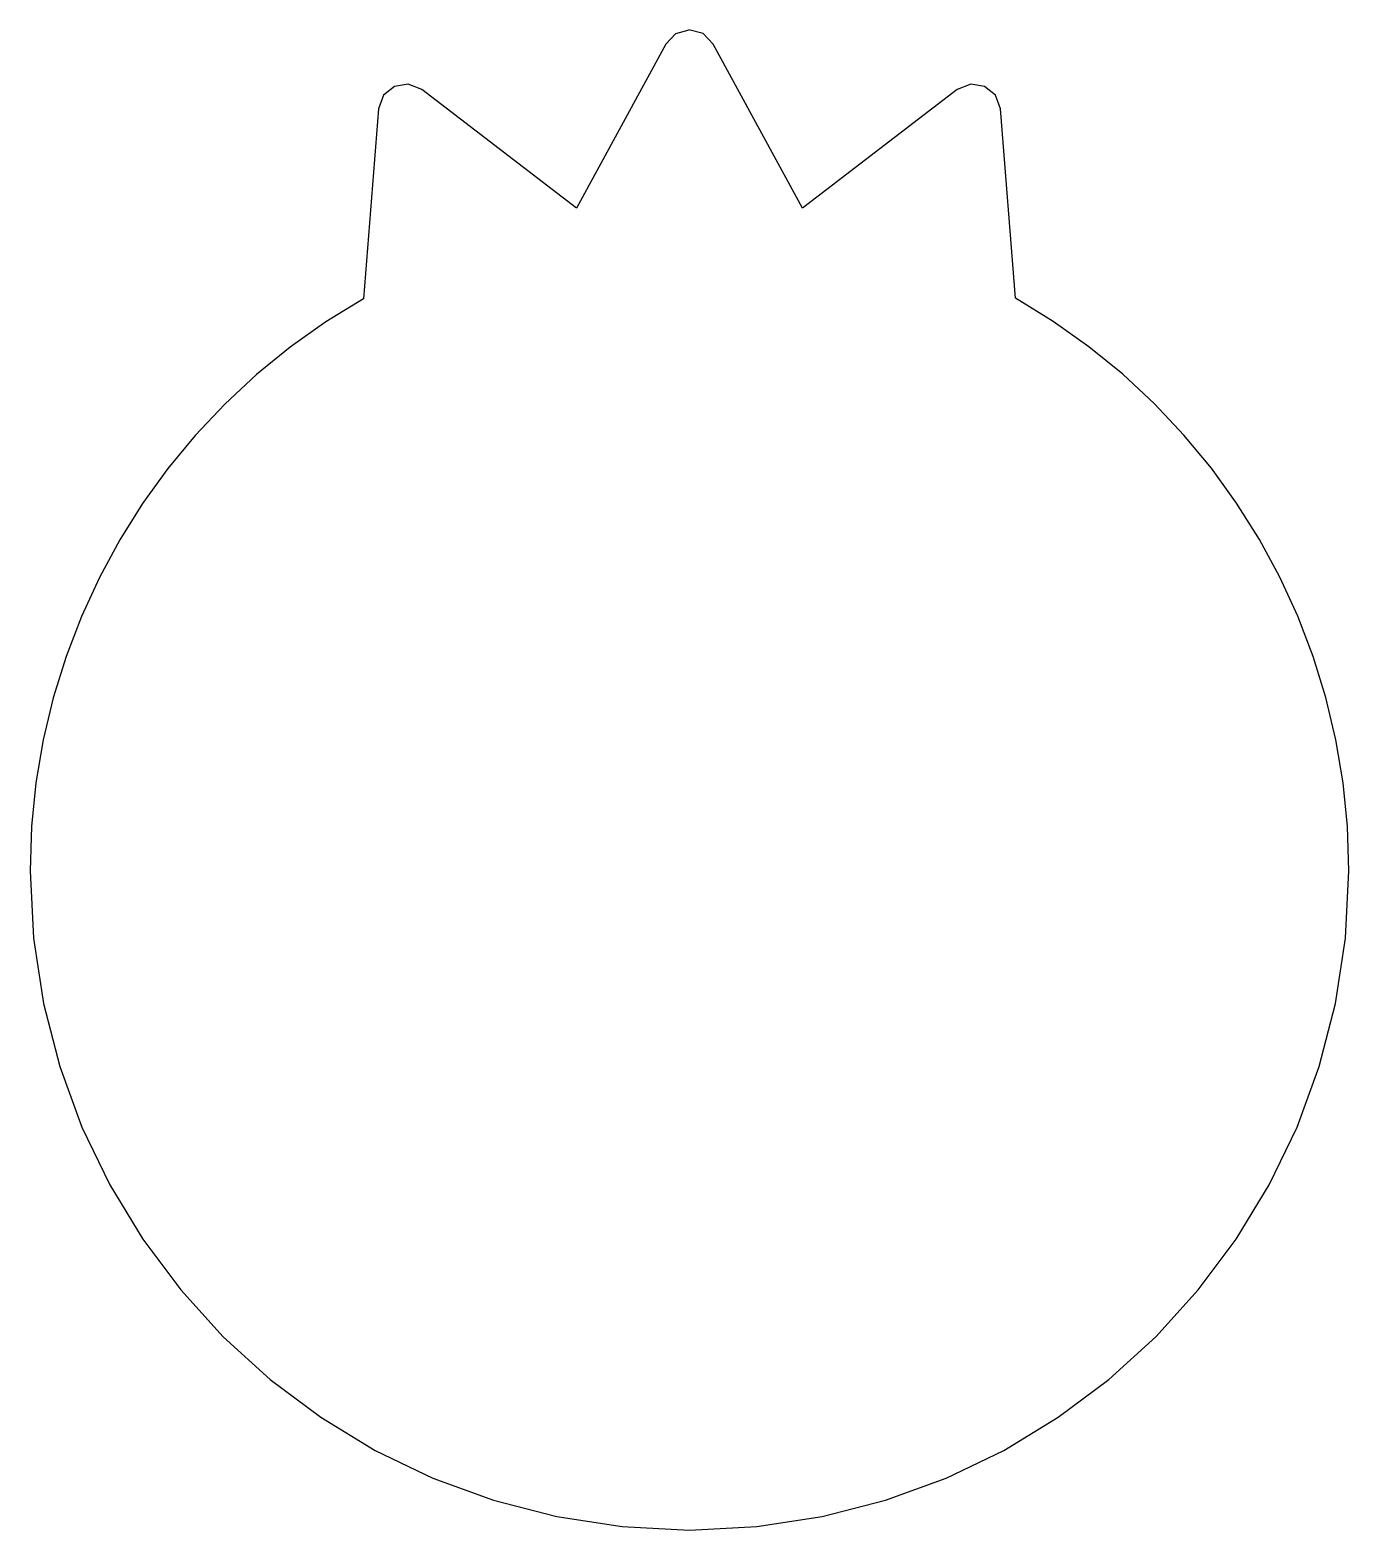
# Model space of a CAD drawing. Extents: x 5.6 to 77.1, y 5.6 to 86.9.
import ezdxf

# ---------------------------------------------------------------- set-up
doc = ezdxf.new("R2010")
doc.units = 0
doc.layers.add('granada_de_fondo', color=7, linetype='CONTINUOUS')

msp = doc.modelspace()

# ---------------------------------------------------------------- linework, layer by layer
at = {"layer": 'granada_de_fondo', "color": 7}
msp.add_lwpolyline([(41.330196, 86.918766), (40.604034, 86.703044), (40.082399, 86.153732), (35.251132, 77.269752), (26.873744, 83.690443), (26.12972, 83.987835), (25.385476, 83.866061), (24.796923, 83.394533), (24.519973, 82.642665), (23.702924, 72.356464), (21.666957, 71.105827), (19.733492, 69.73327), (17.90649, 68.245282), (16.189907, 66.648415), (14.587702, 64.94918), (13.103835, 63.154103), (11.742261, 61.269708), (10.50694, 59.30252), (9.401829, 57.259053), (8.430888, 55.145844), (7.598073, 52.969411), (6.907345, 50.736286), (6.362659, 48.452981), (5.967975, 46.126022), (5.72725, 43.761937), (5.644444, 41.367256), (5.644444, 41.366409), (5.829082, 37.716889), (6.370981, 34.172158), (7.252106, 30.750216), (8.454422, 27.469107), (9.959894, 24.346874), (11.750488, 21.401529), (13.80817, 18.651107), (16.114904, 16.113647), (18.652656, 13.807183), (21.403392, 11.749744), (24.349077, 9.95936), (27.471676, 8.45406), (30.753155, 7.251889), (34.175479, 6.370879), (37.720613, 5.82906), (41.370523, 5.644444), (45.020428, 5.82906), (48.565559, 6.370901), (51.98788, 7.251912), (55.269357, 8.454085), (58.391954, 9.959385), (61.337643, 11.749772), (64.088378, 13.807211), (66.626132, 16.113664), (68.932867, 18.651124), (70.990549, 21.401535), (72.781144, 24.346882), (74.286619, 27.469115), (75.48894, 30.750222), (76.370066, 34.172152), (76.911966, 37.716886), (77.096602, 41.366381), (77.096602, 41.366945), (77.015508, 43.763695), (76.776215, 46.12988), (76.382687, 48.458969), (75.838892, 50.744405), (75.148794, 52.97967), (74.31636, 55.158197), (73.345555, 57.273472), (72.240339, 59.318937), (71.004685, 61.288061), (69.642557, 63.174296), (68.157916, 64.971103), (66.554727, 66.671949), (64.836961, 68.270287), (63.008579, 69.75957), (61.073548, 71.133262), (59.035833, 72.384841), (58.221077, 82.64332), (57.944124, 83.395191), (57.355572, 83.866713), (56.611329, 83.988487), (55.867304, 83.691095), (47.489918, 77.270641), (42.658879, 86.154393), (42.102477, 86.724366), (41.3302, 86.919424), (41.3302, 86.919424)], dxfattribs=at)

doc.saveas('drawing.dxf')
